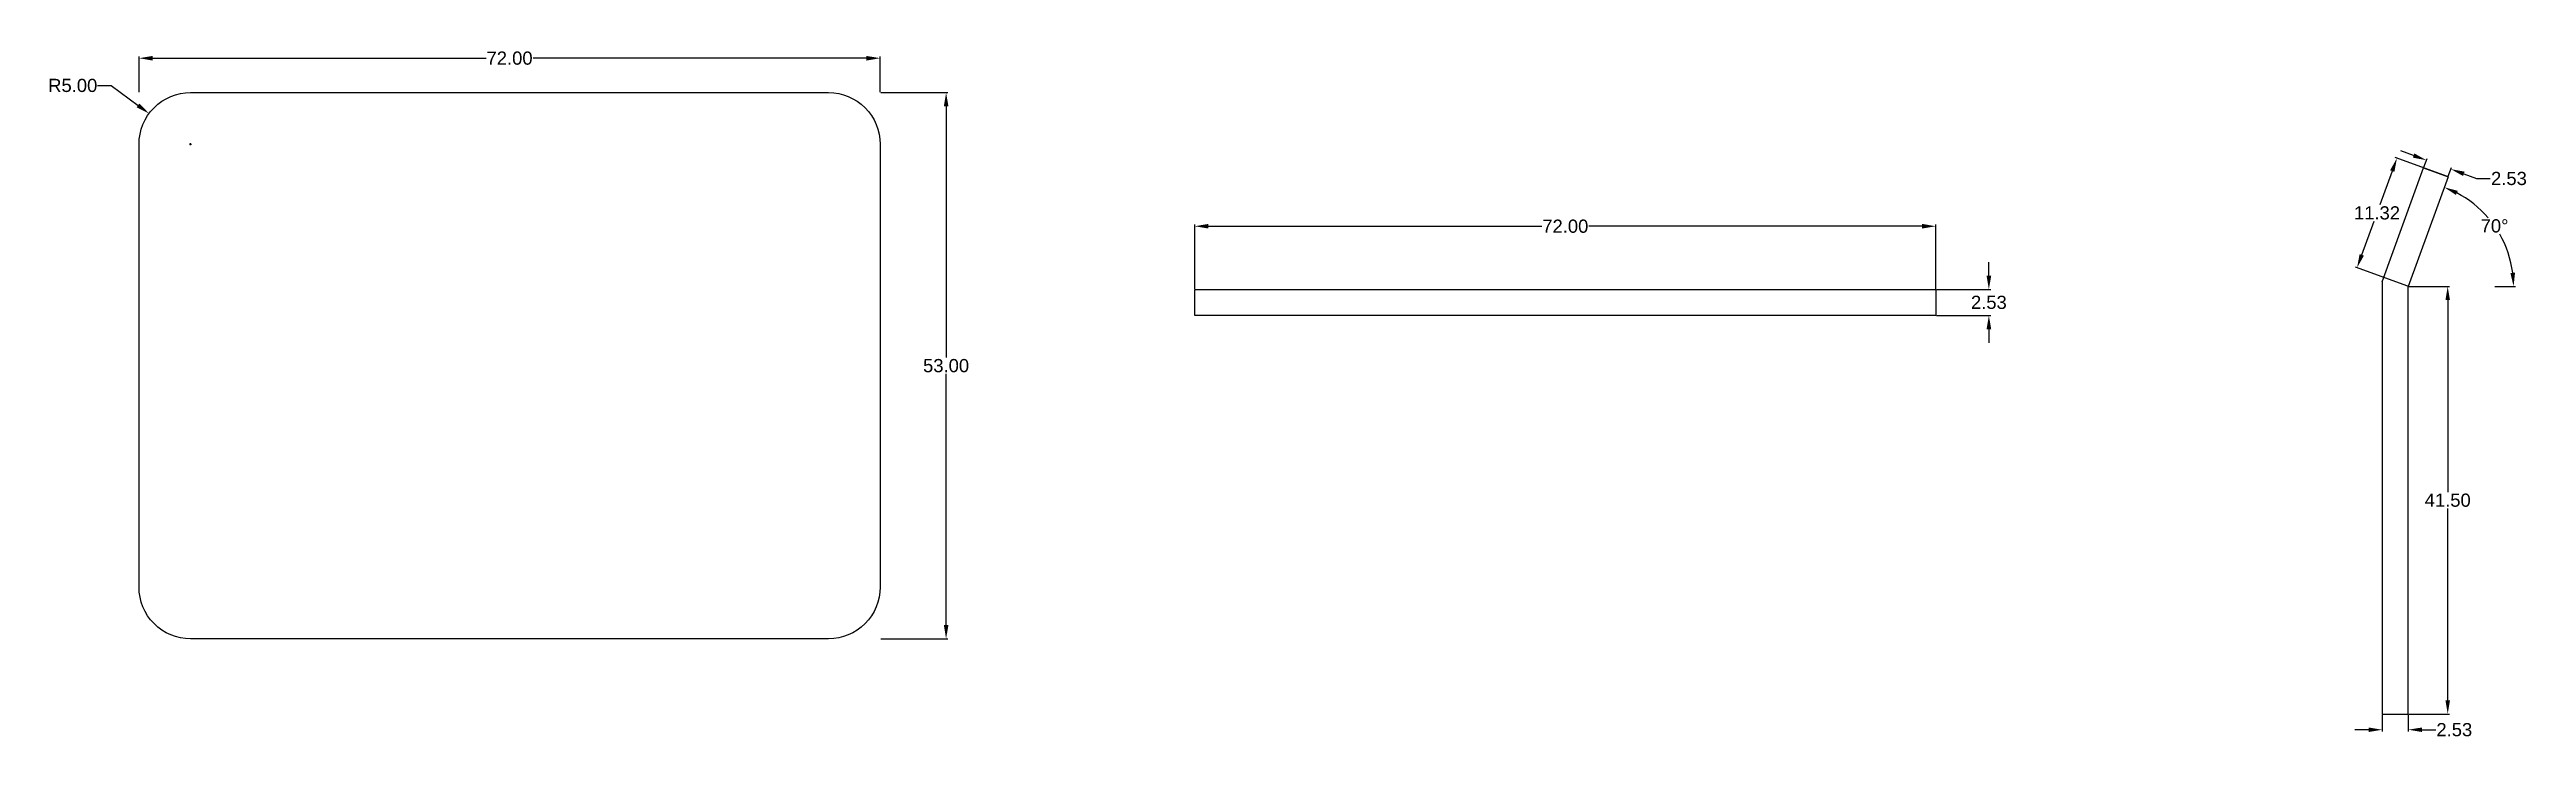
# Model space of a CAD drawing. Header units: centimetres. Extents: x 4 to 244, y -2 to 65.
import ezdxf

# ---------------------------------------------------------------- set-up
doc = ezdxf.new("R2010")
doc.units = ezdxf.units.CM
doc.header["$MEASUREMENT"] = 0
for name, color, linetype, lineweight in [('cotari', 50, 'Continuous', 30), ('vedere lateral', 30, 'Continuous', 25), ('vedere_fata', 130, 'Continuous', 25), ('vedere_sus', 210, 'Continuous', 25)]:
    doc.layers.add(name, color=color, linetype=linetype, lineweight=lineweight)
doc.styles.get("Standard").update_dxf_attribs({"font": 'arial.ttf'})
doc.dimstyles.get("Standard").update_dxf_attribs({"dimtxt": 1.28, "dimasz": 1.33, "dimexe": 0.18, "dimexo": 0.0625, "dimgap": 0.14, "dimtad": 0, "dimtih": 1, "dimtoh": 1, "dimzin": 0, "dimdsep": 46, "dimtxsty": 'Standard', "dimcen": 0.09, "dimadec": 0, "dimazin": 0, "dimtfac": 1, "dimtofl": 0, "dimtmove": 0, "dimatfit": 3, "dimfxl": 1, "dimtolj": 1, "dimtzin": 0, "dimarcsym": 0})

# ---------------------------------------------------------------- blocks, each defined once
blk = doc.blocks.new('*D3')
at = {"layer": 'cotari', "color": 0, "lineweight": -2, "transparency": 16777216}
for p, q in [((8.21, 61.31), (9.54, 61.31)), ((9.54, 61.31), (12.15, 59.38)), ((17.15, 55.62), (17.33, 55.62)), ((17.24, 55.53), (17.24, 55.71))]:
    blk.add_line(p, q, dxfattribs=at)
at = {"layer": 'cotari', "color": 0, "transparency": 16777216}
blk.add_solid([(12.28, 59.56), (12.01, 59.2), (13.22, 58.59)], dxfattribs=at)
at = {"layer": 'Defpoints', "color": 0, "transparency": 16777216}
for p in [(13.22, 58.59), (17.24, 55.62)]:
    blk.add_point(p, dxfattribs=at)
at = {"layer": 'cotari', "color": 0, "transparency": 16777216, "insert": (5.8, 61.31), "char_height": 1.28, "attachment_point": 5}
blk.add_mtext('\\A1;R5.00', dxfattribs=at)
blk = doc.blocks.new('*D4')
at = {"layer": 'cotari', "color": 0, "lineweight": -2, "transparency": 16777216}
for p, q in [((12.24, 60.68), (12.24, 64.14)), ((13.57, 63.96), (45.95, 63.96)), ((82.91, 63.96), (50.53, 63.96)), ((84.24, 60.68), (84.24, 64.14))]:
    blk.add_line(p, q, dxfattribs=at)
at = {"layer": 'cotari', "color": 0, "transparency": 16777216}
for points in [[(13.57, 64.18), (13.57, 63.73), (12.24, 63.96)], [(82.91, 64.18), (82.91, 63.73), (84.24, 63.96)]]:
    blk.add_solid(points, dxfattribs=at)
at = {"layer": 'Defpoints', "color": 0, "transparency": 16777216}
for p in [(84.24, 63.96), (12.24, 60.62), (84.24, 60.62)]:
    blk.add_point(p, dxfattribs=at)
at = {"layer": 'cotari', "color": 0, "transparency": 16777216, "insert": (48.24, 63.96), "char_height": 1.28, "attachment_point": 5}
blk.add_mtext('\\A1;72.00', dxfattribs=at)
blk = doc.blocks.new('*D5')
at = {"layer": 'cotari', "color": 0, "lineweight": -2, "transparency": 16777216}
for p, q in [((84.3, 60.62), (90.83, 60.62)), ((90.65, 59.29), (90.65, 34.91)), ((90.65, 8.95), (90.65, 33.33)), ((84.3, 7.62), (90.83, 7.62))]:
    blk.add_line(p, q, dxfattribs=at)
at = {"layer": 'cotari', "color": 0, "transparency": 16777216}
for points in [[(90.43, 59.29), (90.88, 59.29), (90.65, 60.62)], [(90.43, 8.95), (90.88, 8.95), (90.65, 7.62)]]:
    blk.add_solid(points, dxfattribs=at)
at = {"layer": 'Defpoints', "color": 0, "transparency": 16777216}
for p in [(84.24, 60.62), (84.24, 7.62), (90.65, 7.62)]:
    blk.add_point(p, dxfattribs=at)
at = {"layer": 'cotari', "color": 0, "transparency": 16777216, "insert": (90.65, 34.12), "char_height": 1.28, "attachment_point": 5}
blk.add_mtext('\\A1;53.00', dxfattribs=at)
blk = doc.blocks.new('*D7')
at = {"layer": 'cotari', "color": 0, "lineweight": -2, "transparency": 16777216}
for p, q in [((114.81, 41.58), (114.81, 47.83)), ((116.14, 47.65), (148.52, 47.65)), ((185.48, 47.65), (153.1, 47.65)), ((186.81, 41.58), (186.81, 47.83))]:
    blk.add_line(p, q, dxfattribs=at)
at = {"layer": 'cotari', "color": 0, "transparency": 16777216}
for points in [[(116.14, 47.88), (116.14, 47.43), (114.81, 47.65)], [(185.48, 47.88), (185.48, 47.43), (186.81, 47.65)]]:
    blk.add_solid(points, dxfattribs=at)
at = {"layer": 'Defpoints', "color": 0, "transparency": 16777216}
for p in [(186.81, 47.65), (114.81, 41.52), (186.81, 41.52)]:
    blk.add_point(p, dxfattribs=at)
at = {"layer": 'cotari', "color": 0, "transparency": 16777216, "insert": (150.81, 47.65), "char_height": 1.28, "attachment_point": 5}
blk.add_mtext('\\A1;72.00', dxfattribs=at)
blk = doc.blocks.new('*D8')
at = {"layer": 'cotari', "color": 0, "lineweight": -2, "transparency": 16777216}
for p, q in [((191.96, 42.85), (191.96, 44.18)), ((186.87, 41.52), (192.14, 41.52)), ((186.87, 38.99), (192.14, 38.99)), ((191.96, 37.66), (191.96, 36.33))]:
    blk.add_line(p, q, dxfattribs=at)
at = {"layer": 'cotari', "color": 0, "transparency": 16777216}
for points in [[(191.74, 42.85), (192.19, 42.85), (191.96, 41.52)], [(191.74, 37.66), (192.19, 37.66), (191.96, 38.99)]]:
    blk.add_solid(points, dxfattribs=at)
at = {"layer": 'Defpoints', "color": 0, "transparency": 16777216}
for p in [(186.81, 41.52), (191.96, 41.52), (186.81, 38.99)]:
    blk.add_point(p, dxfattribs=at)
at = {"layer": 'cotari', "color": 0, "transparency": 16777216, "insert": (191.96, 40.26), "char_height": 1.28, "attachment_point": 5}
blk.add_mtext('\\A1;2.53', dxfattribs=at)
blk = doc.blocks.new('*D10')
at = {"layer": 'cotari', "color": 0, "lineweight": -2, "transparency": 16777216}
blk.add_line((241.11, 41.81), (243.12, 41.81), dxfattribs=at)
for start, end in [(40.6266, 62.5476), (7.4524, 29.7374)]:
    blk.add_arc((232.71, 41.81), 10.23, start, end, dxfattribs=at)
at = {"layer": 'cotari', "color": 0, "transparency": 16777216}
for points in [[(237.34, 50.69), (237.51, 51.09), (236.21, 51.43)], [(243.08, 43.15), (242.63, 43.12), (242.94, 41.81)]]:
    blk.add_solid(points, dxfattribs=at)
at = {"layer": 'Defpoints', "color": 0, "transparency": 16777216}
for p in [(236.81, 53.09), (242.1, 45.86), (232.71, 41.81), (232.71, 41.81), (241.05, 41.81)]:
    blk.add_point(p, dxfattribs=at)
at = {"layer": 'cotari', "color": 0, "transparency": 16777216, "insert": (241.09, 47.68), "char_height": 1.28, "attachment_point": 5}
blk.add_mtext('\\A1;70°', dxfattribs=at)
blk = doc.blocks.new('*D11')
at = {"layer": 'cotari', "color": 0, "lineweight": -2, "transparency": 16777216}
for p, q in [((232.77, 41.81), (236.72, 41.81)), ((236.54, 40.48), (236.54, 21.86)), ((236.54, 1.64), (236.54, 20.27)), ((232.77, 0.31), (236.72, 0.31))]:
    blk.add_line(p, q, dxfattribs=at)
at = {"layer": 'cotari', "color": 0, "transparency": 16777216}
for points in [[(236.32, 40.48), (236.76, 40.48), (236.54, 41.81)], [(236.32, 1.64), (236.76, 1.64), (236.54, 0.31)]]:
    blk.add_solid(points, dxfattribs=at)
at = {"layer": 'Defpoints', "color": 0, "transparency": 16777216}
for p in [(232.71, 41.81), (236.54, 41.81), (232.71, 0.31)]:
    blk.add_point(p, dxfattribs=at)
at = {"layer": 'cotari', "color": 0, "transparency": 16777216, "insert": (236.54, 21.06), "char_height": 1.28, "attachment_point": 5}
blk.add_mtext('\\A1;41.50', dxfattribs=at)
blk = doc.blocks.new('*D12')
at = {"layer": 'cotari', "color": 0, "lineweight": -2, "transparency": 16777216}
for p, q in [((230.18, 0.25), (230.18, -1.39)), ((232.71, 0.25), (232.71, -1.39)), ((228.85, -1.21), (227.52, -1.21)), ((234.04, -1.21), (235.37, -1.21))]:
    blk.add_line(p, q, dxfattribs=at)
at = {"layer": 'cotari', "color": 0, "transparency": 16777216}
for points in [[(228.85, -0.99), (228.85, -1.43), (230.18, -1.21)], [(234.04, -0.99), (234.04, -1.43), (232.71, -1.21)]]:
    blk.add_solid(points, dxfattribs=at)
at = {"layer": 'Defpoints', "color": 0, "transparency": 16777216}
for p in [(230.18, 0.31), (232.71, 0.31), (232.71, -1.21)]:
    blk.add_point(p, dxfattribs=at)
at = {"layer": 'cotari', "color": 0, "transparency": 16777216, "insert": (237.18, -1.21), "char_height": 1.28, "attachment_point": 5}
blk.add_mtext('\\A1;2.53', dxfattribs=at)
blk = doc.blocks.new('*D16')
at = {"layer": 'cotari', "color": 0, "lineweight": -2, "transparency": 16777216}
for p, q in [((233.22, 54.51), (231.97, 54.97)), ((234.22, 53.37), (234.54, 54.23)), ((236.6, 52.5), (236.91, 53.36)), ((238.1, 52.74), (239.35, 52.28)), ((239.35, 52.28), (240.68, 52.28))]:
    blk.add_line(p, q, dxfattribs=at)
at = {"layer": 'cotari', "color": 0, "transparency": 16777216}
for points in [[(233.3, 54.72), (233.15, 54.31), (234.47, 54.06)], [(238.18, 52.95), (238.03, 52.53), (236.85, 53.19)]]:
    blk.add_solid(points, dxfattribs=at)
at = {"layer": 'Defpoints', "color": 0, "transparency": 16777216}
for p in [(234.2, 53.31), (234.47, 54.06), (236.58, 52.45)]:
    blk.add_point(p, dxfattribs=at)
at = {"layer": 'cotari', "color": 0, "transparency": 16777216, "insert": (242.49, 52.28), "char_height": 1.28, "attachment_point": 5}
blk.add_mtext('\\A1;2.53', dxfattribs=at)
blk = doc.blocks.new('*D17')
at = {"layer": 'cotari', "color": 0, "lineweight": -2, "transparency": 16777216}
for p, q in [((231.15, 53.01), (229.96, 49.73)), ((236.52, 52.47), (231.44, 54.32)), ((228.19, 44.87), (229.38, 48.15)), ((232.65, 41.83), (227.57, 43.68))]:
    blk.add_line(p, q, dxfattribs=at)
at = {"layer": 'cotari', "color": 0, "transparency": 16777216}
for points in [[(230.94, 53.08), (231.36, 52.93), (231.61, 54.26)], [(227.98, 44.95), (228.4, 44.8), (227.73, 43.62)]]:
    blk.add_solid(points, dxfattribs=at)
at = {"layer": 'Defpoints', "color": 0, "transparency": 16777216}
for p in [(236.58, 52.45), (227.73, 43.62), (232.71, 41.81)]:
    blk.add_point(p, dxfattribs=at)
at = {"layer": 'cotari', "color": 0, "transparency": 16777216, "insert": (229.67, 48.94), "char_height": 1.28, "attachment_point": 5}
blk.add_mtext('\\A1;11.32', dxfattribs=at)

msp = doc.modelspace()

# ---------------------------------------------------------------- linework, layer by layer
at = {"layer": 'vedere lateral'}
for p, q in [((230.178, 42.258), (234.201, 53.312)), ((234.201, 53.312), (236.579, 52.446)), ((236.579, 52.446), (232.708, 41.812)), ((230.178, 42.258), (230.178, 0.312)), ((232.708, 0.312), (232.708, 41.812)), ((230.178, 0.312), (232.708, 0.312))]:
    msp.add_line(p, q, dxfattribs=at)
at = {"layer": 'vedere_fata'}
msp.add_lwpolyline([(17.238, 60.62), (79.238, 60.62, -0.4142136), (84.238, 55.62), (84.238, 12.62, -0.4142136), (79.238, 7.62), (17.238, 7.62, -0.4142136), (12.238, 12.62), (12.238, 55.62, -0.4142136)], format="xyb", close=True, dxfattribs=at)
at = {"layer": 'vedere_sus'}
msp.add_lwpolyline([(114.81, 41.522), (186.81, 41.522), (186.81, 38.992), (114.81, 38.992)], close=True, dxfattribs=at)

# ---------------------------------------------------------------- dimensions: what is measured, and where the dimension line sits
at = {"layer": 'cotari'}
for base, p1, p2, picture, middle in [((84.238, 63.955), (12.238, 60.62), (84.238, 60.62), '*D4', (48.238, 63.955)), ((232.708, -1.21), (230.178, 0.312), (232.708, 0.312), '*D12', (237.182, -1.21))]:
    dim = msp.add_linear_dim(base=base, p1=p1, p2=p2, dimstyle='Standard', dxfattribs=at)
    dim.commit()
    dim.dimension.update_dxf_attribs({"geometry": picture, "text_midpoint": middle})
dim = msp.add_radius_dim(center=(17.238, 55.62), mpoint=(13.216, 58.591), dimstyle='Standard', dxfattribs=at)
dim.commit()
dim.dimension.update_dxf_attribs({"geometry": '*D3', "text_midpoint": (5.796, 61.307), "dimtype": 164})
for base, p1, p2, picture, middle in [((90.653, 7.62), (84.238, 60.62), (84.238, 7.62), '*D5', (90.653, 34.12)), ((191.965, 41.522), (186.81, 38.992), (186.81, 41.522), '*D8', (191.965, 40.257)), ((236.542, 41.812), (232.708, 0.312), (232.708, 41.812), '*D11', (236.542, 21.062))]:
    dim = msp.add_linear_dim(base=base, p1=p1, p2=p2, angle=90, dimstyle='Standard', dxfattribs=at)
    dim.commit()
    dim.dimension.update_dxf_attribs({"geometry": picture, "text_midpoint": middle})
dim = msp.add_aligned_dim(p1=(236.579, 52.446), p2=(232.708, 41.812), distance=-5.293, dimstyle='Standard', dxfattribs=at)
dim.commit()
dim.dimension.update_dxf_attribs({"geometry": '*D17', "text_midpoint": (229.67, 48.939)})
dim = msp.add_linear_dim(base=(234.474, 54.06), p1=(236.579, 52.446), p2=(234.201, 53.312), angle=160, dimstyle='Standard', dxfattribs=at)
dim.commit()
dim.dimension.update_dxf_attribs({"geometry": '*D16', "text_midpoint": (242.494, 52.285), "dimtype": 161})
dim = msp.add_angular_dim_2l(base=(242.104, 45.864), line1=((236.812, 53.088), (232.708, 41.812)), line2=((232.708, 41.812), (241.052, 41.812)), dimstyle='Standard', dxfattribs=at)
dim.commit()
dim.dimension.update_dxf_attribs({"geometry": '*D10', "text_midpoint": (241.09, 47.681)})
dim = msp.add_linear_dim(base=(186.81, 47.653), p1=(114.81, 41.522), p2=(186.81, 41.522), dimstyle='Standard', dxfattribs=at)
dim.commit()
dim.dimension.update_dxf_attribs({"geometry": '*D7', "text_midpoint": (150.81, 47.653), "dimtype": 160})

doc.saveas('drawing.dxf')
